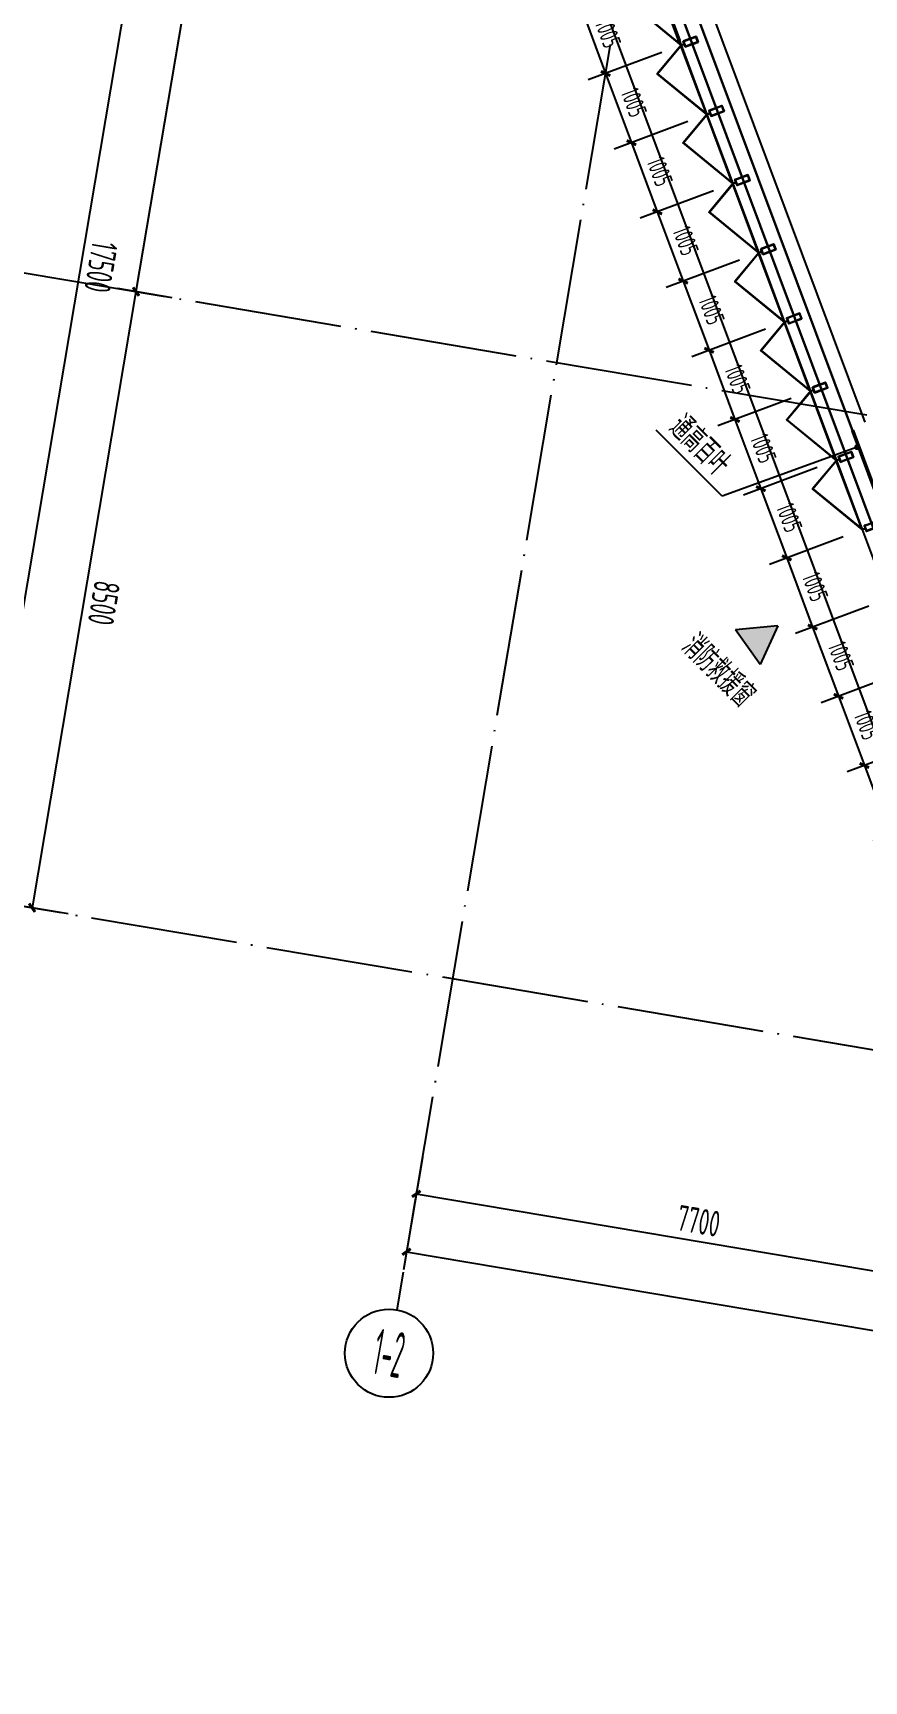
# Model space of a CAD drawing. Extents: x -936 to 12807311, y 101 to 1511157.
# Drawn here: x 12223664 to 12234968, y 1152987 to 1175407 of the extents above; entities that cross this region are included whole.
import ezdxf
from ezdxf.enums import TextEntityAlignment as Align

# ---------------------------------------------------------------- set-up
doc = ezdxf.new("R2010")
doc.units = 0
doc.header["$LTSCALE"] = 1000
doc.header["$MEASUREMENT"] = 0
for name, pattern in [('PX-GRID-T2$0$DOTE', [2.42, 2, -0.2, 0.02, -0.2]), ('PX-PLAN-F2-T2$0$ACAD_ISO05W100', [34, 24, -3, 0.5, -3, 0.5, -3]), ('PX-PLAN-F2-T2$0$DASH', [0.35, 0.25, -0.1]), ('PX-PLAN-F2-T2$0$DASHED', [0.75, 0.5, -0.25])]:
    doc.linetypes.add(name, pattern=pattern)
for name, color, linetype, lineweight in [('PX-GLAZ-F2$0$PX-GLAZ-F2$0$_EDO-ALUMINIUM-SECTION', 90, 'Continuous', 30), ('PX-GLAZ-F2$0$PX-GLAZ-F2$0$PX-GLAZ-F2$0$板边线', 36, 'Continuous', 30), ('PX-PLAN-F2-T2$0$板边线', 36, 'Continuous', 30)]:
    doc.layers.add(name, color=color, linetype=linetype, lineweight=lineweight)
for name, color, linetype in [('PX-GLAZ-F2$0$PX-GLAZ-F2$0$PX-GLAZ-F2$0$幕墙线', 104, 'Continuous'), ('PX-GLAZ-F2$0$PX-GLAZ-F2$0$PX-GLAZ-F2$0$平台轮廓', 3, 'Continuous'), ('PX-GRID-T2$0$A-SYMB', 4, 'Continuous'), ('PX-GRID-T2$0$DOTE', 1, 'Continuous'), ('PX-GRID-T2$0$PUB_DIM', 3, 'Continuous'), ('PX-PLAN-F2-T2$0$00-百叶位置', 3, 'Continuous'), ('PX-PLAN-F2-T2$0$A-SHFT', 161, 'Continuous'), ('PX-PLAN-F2-T2$0$DIM_LEAD', 3, 'Continuous'), ('PX-PLAN-F2-T2$0$PUB_DIM', 3, 'Continuous'), ('PX-PLAN-F2-T2$0$PUB_TEXT', 7, 'Continuous'), ('PX-PLAN-F2-T2$0$REDLINE', 1, 'PX-PLAN-F2-T2$0$ACAD_ISO05W100'), ('PX-PLAN-F2-T2$0$WALL', 9, 'Continuous')]:
    doc.layers.add(name, color=color, linetype=linetype)
doc.styles.add('PX-GRID-T2$0$X-01-GRID-01$0$1600-CD-B1-09-Grid$0$XD2008', font='xd-hzs.shx', dxfattribs={"width": 0.7, "bigfont": 'xd-hztxt.shx'})
doc.styles.add('PX-GRID-T2$0$XD2008_T3', font='xd-hzs.shx', dxfattribs={"width": 0.7, "bigfont": 'xd-hztxt.shx'})
doc.styles.add('PX-PLAN-F2-T2$0$XD2008', font='xd-hzs.shx', dxfattribs={"width": 0.7, "bigfont": 'xd-hztxt.shx'})
doc.styles.add('PX-PLAN-F2-T2$0$XD2008_T3', font='xd-hzs.shx', dxfattribs={"width": 0.7, "bigfont": 'xd-hztxt.shx'})
doc.dimstyles.new('PX-GRID-T2$0$_TCH_ARCH&&100', dxfattribs={"dimtxt": 350, "dimasz": 100, "dimexe": 250, "dimexo": 300, "dimgap": 100, "dimtad": 1, "dimdec": 0, "dimzin": 0, "dimdsep": 46, "dimtxsty": 'PX-GRID-T2$0$XD2008_T3', "dimblk": 'PX-GRID-T2$0$_ArchTick', "dimcen": 0.09, "dimclrd": 1, "dimclre": 1, "dimclrt": 4, "dimazin": 2, "dimtfac": 1, "dimtdec": 0, "dimtix": 1, "dimtmove": 2, "dimatfit": 3, "dimfxl": 0, "dimtolj": 1, "dimtzin": 0, "dimarcsym": 0})
doc.dimstyles.new('PX-PLAN-F2-T2$0$_TCH_ARCH&&100', dxfattribs={"dimtxt": 250, "dimasz": 100, "dimexe": 250, "dimexo": 300, "dimgap": 100, "dimtad": 1, "dimdec": 0, "dimzin": 0, "dimdsep": 46, "dimtxsty": 'PX-PLAN-F2-T2$0$XD2008_T3', "dimblk": 'PX-PLAN-F2-T2$0$_ArchTick', "dimcen": 0.09, "dimclrd": 1, "dimclrt": 4, "dimazin": 2, "dimtfac": 1, "dimtdec": 0, "dimtix": 1, "dimtmove": 2, "dimatfit": 3, "dimfxl": 0, "dimtolj": 1, "dimtzin": 0, "dimarcsym": 0})

# ---------------------------------------------------------------- blocks, each defined once
blk = doc.blocks.new('PX-PLAN-F2-T2$0$eee')
at = {"layer": 'PX-PLAN-F2-T2$0$REDLINE', "linetype": 'PX-PLAN-F2-T2$0$DASHED', "ltscale": 10}
h = blk.add_hatch(color=10, dxfattribs=at)
h.dxf.hatch_style = 1
h.paths.add_polyline_path([(-3947, -12520), (-3659, -13020), (-4236, -13020)])
at = {"layer": 'PX-PLAN-F2-T2$0$REDLINE', "color": 10, "linetype": 'PX-PLAN-F2-T2$0$DASHED', "ltscale": 10}
for points in [[(-3947, -12520), (-4236, -13020)], [(-3947, -12520), (-3659, -13020), (-4236, -13020)]]:
    blk.add_lwpolyline(points, dxfattribs=at)
at = {"layer": 'PX-PLAN-F2-T2$0$A-SHFT', "linetype": 'PX-PLAN-F2-T2$0$DASH', "ltscale": 1000, "insert": (-3919, -13524), "char_height": 350, "attachment_point": 5, "rotation": 9.5765, "style": 'PX-PLAN-F2-T2$0$XD2008'}
blk.add_mtext_dynamic_manual_height_columns('消防救援窗', width=2638.1, gutter_width=1750, heights=[0], dxfattribs=at)
blk = doc.blocks.new('PX-PLAN-F2-T2$0$_ArchTick')
at = {"color": 0, "linetype": 'ByBlock', "const_width": 0.4}
blk.add_lwpolyline([(-0.5, -0.5), (0.5, 0.5)], dxfattribs=at)
blk = doc.blocks.new('*D1047')
at = {"layer": 'Defpoints', "color": 0, "transparency": 16777216}
for p in [(12236019, 1165834), (12236371, 1164892), (12235324, 1164501)]:
    blk.add_point(p, dxfattribs=at)
at = {"layer": 'PX-PLAN-F2-T2$0$PUB_DIM', "color": 0, "lineweight": -2, "transparency": 16777216}
for p, q in [((12235738, 1165729), (12234738, 1165354)), ((12236090, 1164787), (12235090, 1164413))]:
    blk.add_line(p, q, dxfattribs=at)
at = {"layer": 'PX-PLAN-F2-T2$0$PUB_DIM', "color": 1, "lineweight": -2, "transparency": 16777216}
blk.add_line((12234972, 1165442), (12235324, 1164501), dxfattribs=at)
at = {"layer": 'PX-PLAN-F2-T2$0$PUB_DIM', "color": 1, "lineweight": -2, "transparency": 16777216, "xscale": 100, "yscale": 100, "zscale": 100}
for p, rotation in [((12234972, 1165442), 110.5048423898593), ((12235324, 1164501), 290.5048423898593)]:
    blk.add_blockref('PX-PLAN-F2-T2$0$_ArchTick', p, dxfattribs=dict(at, rotation=rotation))
at = {"layer": 'PX-PLAN-F2-T2$0$PUB_DIM', "color": 4, "transparency": 16777216, "insert": (12235359, 1165050), "char_height": 250, "attachment_point": 5, "rotation": 290.5048, "style": 'PX-PLAN-F2-T2$0$XD2008_T3'}
blk.add_mtext('\\A1;1005', dxfattribs=at)
blk = doc.blocks.new('*D1048')
at = {"layer": 'Defpoints', "color": 0, "transparency": 16777216}
for p in [(12235667, 1166775), (12236019, 1165834), (12234972, 1165442)]:
    blk.add_point(p, dxfattribs=at)
at = {"layer": 'PX-PLAN-F2-T2$0$PUB_DIM', "color": 0, "lineweight": -2, "transparency": 16777216}
for p, q in [((12235386, 1166670), (12234386, 1166296)), ((12235738, 1165729), (12234738, 1165354))]:
    blk.add_line(p, q, dxfattribs=at)
at = {"layer": 'PX-PLAN-F2-T2$0$PUB_DIM', "color": 1, "lineweight": -2, "transparency": 16777216}
blk.add_line((12234620, 1166383), (12234972, 1165442), dxfattribs=at)
at = {"layer": 'PX-PLAN-F2-T2$0$PUB_DIM', "color": 1, "lineweight": -2, "transparency": 16777216, "xscale": 100, "yscale": 100, "zscale": 100}
for p, rotation in [((12234620, 1166383), 110.5048423898575), ((12234972, 1165442), 290.5048423898576)]:
    blk.add_blockref('PX-PLAN-F2-T2$0$_ArchTick', p, dxfattribs=dict(at, rotation=rotation))
at = {"layer": 'PX-PLAN-F2-T2$0$PUB_DIM', "color": 4, "transparency": 16777216, "insert": (12235007, 1165992), "char_height": 250, "attachment_point": 5, "rotation": 290.5048, "style": 'PX-PLAN-F2-T2$0$XD2008_T3'}
blk.add_mtext('\\A1;1005', dxfattribs=at)
blk = doc.blocks.new('*D1049')
at = {"layer": 'Defpoints', "color": 0, "transparency": 16777216}
for p in [(12235315, 1167716), (12235667, 1166775), (12234620, 1166383)]:
    blk.add_point(p, dxfattribs=at)
at = {"layer": 'PX-PLAN-F2-T2$0$PUB_DIM', "color": 0, "lineweight": -2, "transparency": 16777216}
for p, q in [((12235034, 1167611), (12234034, 1167237)), ((12235386, 1166670), (12234386, 1166296))]:
    blk.add_line(p, q, dxfattribs=at)
at = {"layer": 'PX-PLAN-F2-T2$0$PUB_DIM', "color": 1, "lineweight": -2, "transparency": 16777216}
blk.add_line((12234268, 1167325), (12234620, 1166383), dxfattribs=at)
at = {"layer": 'PX-PLAN-F2-T2$0$PUB_DIM', "color": 1, "lineweight": -2, "transparency": 16777216, "xscale": 100, "yscale": 100, "zscale": 100}
for p, rotation in [((12234268, 1167325), 110.5048423899291), ((12234620, 1166383), 290.5048423899291)]:
    blk.add_blockref('PX-PLAN-F2-T2$0$_ArchTick', p, dxfattribs=dict(at, rotation=rotation))
at = {"layer": 'PX-PLAN-F2-T2$0$PUB_DIM', "color": 4, "transparency": 16777216, "insert": (12234655, 1166933), "char_height": 250, "attachment_point": 5, "rotation": 290.5048, "style": 'PX-PLAN-F2-T2$0$XD2008_T3'}
blk.add_mtext('\\A1;1005', dxfattribs=at)
blk = doc.blocks.new('*D1050')
at = {"layer": 'Defpoints', "color": 0, "transparency": 16777216}
for p in [(12234963, 1168658), (12235315, 1167716), (12234268, 1167325)]:
    blk.add_point(p, dxfattribs=at)
at = {"layer": 'PX-PLAN-F2-T2$0$PUB_DIM', "color": 0, "lineweight": -2, "transparency": 16777216}
for p, q in [((12234682, 1168553), (12233682, 1168178)), ((12235034, 1167611), (12234034, 1167237))]:
    blk.add_line(p, q, dxfattribs=at)
at = {"layer": 'PX-PLAN-F2-T2$0$PUB_DIM', "color": 1, "lineweight": -2, "transparency": 16777216}
blk.add_line((12233916, 1168266), (12234268, 1167325), dxfattribs=at)
at = {"layer": 'PX-PLAN-F2-T2$0$PUB_DIM', "color": 1, "lineweight": -2, "transparency": 16777216, "xscale": 100, "yscale": 100, "zscale": 100}
for p, rotation in [((12233916, 1168266), 110.5048423898436), ((12234268, 1167325), 290.5048423898436)]:
    blk.add_blockref('PX-PLAN-F2-T2$0$_ArchTick', p, dxfattribs=dict(at, rotation=rotation))
at = {"layer": 'PX-PLAN-F2-T2$0$PUB_DIM', "color": 4, "transparency": 16777216, "insert": (12234303, 1167874), "char_height": 250, "attachment_point": 5, "rotation": 290.5048, "style": 'PX-PLAN-F2-T2$0$XD2008_T3'}
blk.add_mtext('\\A1;1005', dxfattribs=at)
blk = doc.blocks.new('*D1051')
at = {"layer": 'Defpoints', "color": 0, "transparency": 16777216}
for p in [(12234611, 1169599), (12234963, 1168658), (12233916, 1168266)]:
    blk.add_point(p, dxfattribs=at)
at = {"layer": 'PX-PLAN-F2-T2$0$PUB_DIM', "color": 0, "lineweight": -2, "transparency": 16777216}
for p, q in [((12234330, 1169494), (12233330, 1169120)), ((12234682, 1168553), (12233682, 1168178))]:
    blk.add_line(p, q, dxfattribs=at)
at = {"layer": 'PX-PLAN-F2-T2$0$PUB_DIM', "color": 1, "lineweight": -2, "transparency": 16777216}
blk.add_line((12233564, 1169207), (12233916, 1168266), dxfattribs=at)
at = {"layer": 'PX-PLAN-F2-T2$0$PUB_DIM', "color": 1, "lineweight": -2, "transparency": 16777216, "xscale": 100, "yscale": 100, "zscale": 100}
for p, rotation in [((12233564, 1169207), 110.5048423898761), ((12233916, 1168266), 290.5048423898761)]:
    blk.add_blockref('PX-PLAN-F2-T2$0$_ArchTick', p, dxfattribs=dict(at, rotation=rotation))
at = {"layer": 'PX-PLAN-F2-T2$0$PUB_DIM', "color": 4, "transparency": 16777216, "insert": (12233951, 1168816), "char_height": 250, "attachment_point": 5, "rotation": 290.5048, "style": 'PX-PLAN-F2-T2$0$XD2008_T3'}
blk.add_mtext('\\A1;1005', dxfattribs=at)
blk = doc.blocks.new('*D1052')
at = {"layer": 'Defpoints', "color": 0, "transparency": 16777216}
for p in [(12234259, 1170540), (12234611, 1169599), (12233564, 1169207)]:
    blk.add_point(p, dxfattribs=at)
at = {"layer": 'PX-PLAN-F2-T2$0$PUB_DIM', "color": 0, "lineweight": -2, "transparency": 16777216}
for p, q in [((12233978, 1170435), (12232978, 1170061)), ((12234330, 1169494), (12233330, 1169120))]:
    blk.add_line(p, q, dxfattribs=at)
at = {"layer": 'PX-PLAN-F2-T2$0$PUB_DIM', "color": 1, "lineweight": -2, "transparency": 16777216}
blk.add_line((12233212, 1170149), (12233564, 1169207), dxfattribs=at)
at = {"layer": 'PX-PLAN-F2-T2$0$PUB_DIM', "color": 1, "lineweight": -2, "transparency": 16777216, "xscale": 100, "yscale": 100, "zscale": 100}
for p, rotation in [((12233212, 1170149), 110.5048423898408), ((12233564, 1169207), 290.5048423898407)]:
    blk.add_blockref('PX-PLAN-F2-T2$0$_ArchTick', p, dxfattribs=dict(at, rotation=rotation))
at = {"layer": 'PX-PLAN-F2-T2$0$PUB_DIM', "color": 4, "transparency": 16777216, "insert": (12233599, 1169757), "char_height": 250, "attachment_point": 5, "rotation": 290.5048, "style": 'PX-PLAN-F2-T2$0$XD2008_T3'}
blk.add_mtext('\\A1;1005', dxfattribs=at)
blk = doc.blocks.new('*D1053')
at = {"layer": 'Defpoints', "color": 0, "transparency": 16777216}
for p in [(12233907, 1171482), (12234259, 1170540), (12233212, 1170149)]:
    blk.add_point(p, dxfattribs=at)
at = {"layer": 'PX-PLAN-F2-T2$0$PUB_DIM', "color": 0, "lineweight": -2, "transparency": 16777216}
for p, q in [((12233626, 1171377), (12232626, 1171002)), ((12233978, 1170435), (12232978, 1170061))]:
    blk.add_line(p, q, dxfattribs=at)
at = {"layer": 'PX-PLAN-F2-T2$0$PUB_DIM', "color": 1, "lineweight": -2, "transparency": 16777216}
blk.add_line((12232860, 1171090), (12233212, 1170149), dxfattribs=at)
at = {"layer": 'PX-PLAN-F2-T2$0$PUB_DIM', "color": 1, "lineweight": -2, "transparency": 16777216, "xscale": 100, "yscale": 100, "zscale": 100}
for p, rotation in [((12232860, 1171090), 110.5048423898529), ((12233212, 1170149), 290.5048423898529)]:
    blk.add_blockref('PX-PLAN-F2-T2$0$_ArchTick', p, dxfattribs=dict(at, rotation=rotation))
at = {"layer": 'PX-PLAN-F2-T2$0$PUB_DIM', "color": 4, "transparency": 16777216, "insert": (12233247, 1170698), "char_height": 250, "attachment_point": 5, "rotation": 290.5048, "style": 'PX-PLAN-F2-T2$0$XD2008_T3'}
blk.add_mtext('\\A1;1005', dxfattribs=at)
blk = doc.blocks.new('*D1054')
at = {"layer": 'Defpoints', "color": 0, "transparency": 16777216}
for p in [(12233555, 1172423), (12233907, 1171482), (12232860, 1171090)]:
    blk.add_point(p, dxfattribs=at)
at = {"layer": 'PX-PLAN-F2-T2$0$PUB_DIM', "color": 0, "lineweight": -2, "transparency": 16777216}
for p, q in [((12233274, 1172318), (12232274, 1171944)), ((12233626, 1171377), (12232626, 1171002))]:
    blk.add_line(p, q, dxfattribs=at)
at = {"layer": 'PX-PLAN-F2-T2$0$PUB_DIM', "color": 1, "lineweight": -2, "transparency": 16777216}
blk.add_line((12232508, 1172031), (12232860, 1171090), dxfattribs=at)
at = {"layer": 'PX-PLAN-F2-T2$0$PUB_DIM', "color": 1, "lineweight": -2, "transparency": 16777216, "xscale": 100, "yscale": 100, "zscale": 100}
for p, rotation in [((12232508, 1172031), 110.5048423898296), ((12232860, 1171090), 290.5048423898296)]:
    blk.add_blockref('PX-PLAN-F2-T2$0$_ArchTick', p, dxfattribs=dict(at, rotation=rotation))
at = {"layer": 'PX-PLAN-F2-T2$0$PUB_DIM', "color": 4, "transparency": 16777216, "insert": (12232895, 1171639), "char_height": 250, "attachment_point": 5, "rotation": 290.5048, "style": 'PX-PLAN-F2-T2$0$XD2008_T3'}
blk.add_mtext('\\A1;1005', dxfattribs=at)
blk = doc.blocks.new('*D1055')
at = {"layer": 'Defpoints', "color": 0, "transparency": 16777216}
for p in [(12233203, 1173364), (12233555, 1172423), (12232508, 1172031)]:
    blk.add_point(p, dxfattribs=at)
at = {"layer": 'PX-PLAN-F2-T2$0$PUB_DIM', "color": 0, "lineweight": -2, "transparency": 16777216}
for p, q in [((12232922, 1173259), (12231922, 1172885)), ((12233274, 1172318), (12232274, 1171944))]:
    blk.add_line(p, q, dxfattribs=at)
at = {"layer": 'PX-PLAN-F2-T2$0$PUB_DIM', "color": 1, "lineweight": -2, "transparency": 16777216}
blk.add_line((12232156, 1172973), (12232508, 1172031), dxfattribs=at)
at = {"layer": 'PX-PLAN-F2-T2$0$PUB_DIM', "color": 1, "lineweight": -2, "transparency": 16777216, "xscale": 100, "yscale": 100, "zscale": 100}
for p, rotation in [((12232156, 1172973), 110.5048423898761), ((12232508, 1172031), 290.5048423898761)]:
    blk.add_blockref('PX-PLAN-F2-T2$0$_ArchTick', p, dxfattribs=dict(at, rotation=rotation))
at = {"layer": 'PX-PLAN-F2-T2$0$PUB_DIM', "color": 4, "transparency": 16777216, "insert": (12232542, 1172581), "char_height": 250, "attachment_point": 5, "rotation": 290.5048, "style": 'PX-PLAN-F2-T2$0$XD2008_T3'}
blk.add_mtext('\\A1;1005', dxfattribs=at)
blk = doc.blocks.new('*D1056')
at = {"layer": 'Defpoints', "color": 0, "transparency": 16777216}
for p in [(12232851, 1174306), (12233203, 1173364), (12232156, 1172973)]:
    blk.add_point(p, dxfattribs=at)
at = {"layer": 'PX-PLAN-F2-T2$0$PUB_DIM', "color": 0, "lineweight": -2, "transparency": 16777216}
for p, q in [((12232570, 1174201), (12231570, 1173826)), ((12232922, 1173259), (12231922, 1172885))]:
    blk.add_line(p, q, dxfattribs=at)
at = {"layer": 'PX-PLAN-F2-T2$0$PUB_DIM', "color": 1, "lineweight": -2, "transparency": 16777216}
blk.add_line((12231804, 1173914), (12232156, 1172973), dxfattribs=at)
at = {"layer": 'PX-PLAN-F2-T2$0$PUB_DIM', "color": 1, "lineweight": -2, "transparency": 16777216, "xscale": 100, "yscale": 100, "zscale": 100}
for p, rotation in [((12231804, 1173914), 110.50484238985), ((12232156, 1172973), 290.50484238985)]:
    blk.add_blockref('PX-PLAN-F2-T2$0$_ArchTick', p, dxfattribs=dict(at, rotation=rotation))
at = {"layer": 'PX-PLAN-F2-T2$0$PUB_DIM', "color": 4, "transparency": 16777216, "insert": (12232190, 1173522), "char_height": 250, "attachment_point": 5, "rotation": 290.5048, "style": 'PX-PLAN-F2-T2$0$XD2008_T3'}
blk.add_mtext('\\A1;1005', dxfattribs=at)
blk = doc.blocks.new('*D1057')
at = {"layer": 'Defpoints', "color": 0, "transparency": 16777216}
for p in [(12232499, 1175247), (12232851, 1174306), (12231804, 1173914)]:
    blk.add_point(p, dxfattribs=at)
at = {"layer": 'PX-PLAN-F2-T2$0$PUB_DIM', "color": 0, "lineweight": -2, "transparency": 16777216}
for p, q in [((12232218, 1175142), (12231217, 1174768)), ((12232570, 1174201), (12231570, 1173826))]:
    blk.add_line(p, q, dxfattribs=at)
at = {"layer": 'PX-PLAN-F2-T2$0$PUB_DIM', "color": 1, "lineweight": -2, "transparency": 16777216}
blk.add_line((12231452, 1174855), (12231804, 1173914), dxfattribs=at)
at = {"layer": 'PX-PLAN-F2-T2$0$PUB_DIM', "color": 1, "lineweight": -2, "transparency": 16777216, "xscale": 100, "yscale": 100, "zscale": 100}
for p, rotation in [((12231452, 1174855), 110.5048423898807), ((12231804, 1173914), 290.5048423898808)]:
    blk.add_blockref('PX-PLAN-F2-T2$0$_ArchTick', p, dxfattribs=dict(at, rotation=rotation))
at = {"layer": 'PX-PLAN-F2-T2$0$PUB_DIM', "color": 4, "transparency": 16777216, "insert": (12231838, 1174463), "char_height": 250, "attachment_point": 5, "rotation": 290.5048, "style": 'PX-PLAN-F2-T2$0$XD2008_T3'}
blk.add_mtext('\\A1;1005', dxfattribs=at)
blk = doc.blocks.new('*D1058')
at = {"layer": 'Defpoints', "color": 0, "transparency": 16777216}
for p in [(12232147, 1176188), (12232499, 1175247), (12231452, 1174855)]:
    blk.add_point(p, dxfattribs=at)
at = {"layer": 'PX-PLAN-F2-T2$0$PUB_DIM', "color": 0, "lineweight": -2, "transparency": 16777216}
for p, q in [((12231866, 1176083), (12230865, 1175709)), ((12232218, 1175142), (12231217, 1174768))]:
    blk.add_line(p, q, dxfattribs=at)
at = {"layer": 'PX-PLAN-F2-T2$0$PUB_DIM', "color": 1, "lineweight": -2, "transparency": 16777216}
blk.add_line((12231100, 1175797), (12231452, 1174855), dxfattribs=at)
at = {"layer": 'PX-PLAN-F2-T2$0$PUB_DIM', "color": 1, "lineweight": -2, "transparency": 16777216, "xscale": 100, "yscale": 100, "zscale": 100}
for p, rotation in [((12231100, 1175797), 110.5048423898547), ((12231452, 1174855), 290.5048423898547)]:
    blk.add_blockref('PX-PLAN-F2-T2$0$_ArchTick', p, dxfattribs=dict(at, rotation=rotation))
at = {"layer": 'PX-PLAN-F2-T2$0$PUB_DIM', "color": 4, "transparency": 16777216, "insert": (12231486, 1175405), "char_height": 250, "attachment_point": 5, "rotation": 290.5048, "style": 'PX-PLAN-F2-T2$0$XD2008_T3'}
blk.add_mtext('\\A1;1005', dxfattribs=at)
blk = doc.blocks.new('PX-GLAZ-F2$0$PX-GLAZ-F2$0$标准块')
at = {"layer": 'PX-GLAZ-F2$0$PX-GLAZ-F2$0$_EDO-ALUMINIUM-SECTION'}
blk.add_line((0, 0), (0, -46, 0), dxfattribs=at)
at = {"layer": 'PX-GLAZ-F2$0$PX-GLAZ-F2$0$_EDO-ALUMINIUM-SECTION', "extrusion": (1.58294e-17, 0.001776, 0.999998)}
for points in [[(40, -49), (40, -85), (40, -233), (-40, -233), (-40, -85), (-40, -46), (40, -46)], [(37, -49), (37, -85), (37, -85), (37, -230), (-37, -230), (-37, -85), (-37, -85), (-37, -49), (37, -49)]]:
    blk.add_lwpolyline(points, close=True, dxfattribs=at)
blk = doc.blocks.new('PX-GLAZ-F2')
blk.add_line((12234943.5, 1168650.3, 0), (12235295.4, 1167709))
at = {"layer": 'PX-GLAZ-F2$0$PX-GLAZ-F2$0$_EDO-ALUMINIUM-SECTION'}
blk.add_lwpolyline([(12224760.3, 1188028.4), (12226613.7, 1186175, -0.1072893), (12231238.9, 1178985), (12237273.6, 1162848.6, 0.267574), (12240624.4, 1160082.9), (12251365.8, 1158270.9, 0.4142081), (12256378.8, 1161836.6), (12258925.6, 1176931.8)], format="xyb", dxfattribs=at)
for points in [[(12232126.8, 1176180.8), (12231803.3, 1175792.7), (12232478.8, 1175239.5)], [(12232125.8, 1176174.9), (12231807.5, 1175793.1), (12232472.1, 1175248.8)], [(12232478.8, 1175239.5), (12232155.3, 1174851.4), (12232830.8, 1174298.1)], [(12232477.8, 1175233.6), (12232159.6, 1174851.8), (12232824.1, 1174307.5)], [(12232830.8, 1174298.1), (12232507.3, 1173910.1), (12233182.9, 1173356.8)], [(12232829.8, 1174292.2), (12232511.6, 1173910.5), (12233176.2, 1173366.2)], [(12233182.9, 1173356.8), (12232859.4, 1172968.7), (12233534.9, 1172415.5)], [(12233181.9, 1173350.9), (12232863.6, 1172969.1), (12233528.2, 1172424.8)], [(12233534.9, 1172415.5), (12233211.4, 1172027.4), (12233887, 1171474.2)], [(12233533.9, 1172409.6), (12233215.7, 1172027.8), (12233880.3, 1171483.5)], [(12233887, 1171474.2), (12233563.5, 1171086.1), (12234239, 1170532.8)], [(12233886, 1171468.3), (12233567.7, 1171086.5), (12234232.3, 1170542.2)], [(12234239, 1170532.8), (12233915.5, 1170144.8), (12234591, 1169591.5)], [(12234238, 1170526.9), (12233919.7, 1170145.2), (12234584.3, 1169600.9)], [(12234591, 1169591.5), (12234267.5, 1169203.4), (12234943.1, 1168650.2)], [(12234590, 1169585.6), (12234271.8, 1169203.8), (12234936.4, 1168659.5)]]:
    blk.add_lwpolyline(points, close=True, dxfattribs=at)
at = {"layer": 'PX-GLAZ-F2$0$PX-GLAZ-F2$0$PX-GLAZ-F2$0$幕墙线'}
blk.add_lwpolyline([(12231803.3, 1175792.7), (12232478.8, 1175239.5), (12232155.3, 1174851.4), (12232830.8, 1174298.1), (12232507.3, 1173910.1), (12233182.9, 1173356.8), (12232859.4, 1172968.7), (12233534.9, 1172415.5), (12233211.4, 1172027.4), (12233887, 1171474.2), (12233563.5, 1171086.1), (12234239, 1170532.8), (12233915.5, 1170144.8), (12234591, 1169591.5), (12234267.5, 1169203.4), (12234943.1, 1168650.2), (12235295.2, 1167708.7)], dxfattribs=at)
at = {"layer": 'PX-GLAZ-F2$0$PX-GLAZ-F2$0$PX-GLAZ-F2$0$平台轮廓', "ltscale": 100}
blk.add_lwpolyline([(12224100.2, 1188475.8), (12223535.2, 1187910.8), (12225942, 1185503.9, -0.1072896), (12230349.1, 1178653), (12236383.1, 1162515.9, 0.267574), (12240465.6, 1159146.3), (12251256.4, 1157325.9, 0.4142081), (12258631.8, 1162572), (12261004, 1176631.9, -0.4142132), (12266766.1, 1180730.4), (12271464.5, 1179938.4, -0.1976243), (12274687.3, 1177917.7), (12277075, 1174576.9, 0.1972664), (12281463.1, 1171846.1), (12294714.9, 1169610.3), (12294846.9, 1170392.9)], format="xyb", dxfattribs=at)
at = {"layer": 'PX-GLAZ-F2$0$PX-GLAZ-F2$0$PX-GLAZ-F2$0$板边线', "color": 30}
blk.add_lwpolyline([(12229273.1, 1193648.6), (12224347.6, 1188723.3), (12226754.4, 1186316.5, -0.1072893), (12231425.5, 1179055.2), (12237460.2, 1162918.7, 0.267574), (12240656.9, 1160280.2), (12251398.4, 1158468.2, 0.4142081), (12256180.9, 1161870), (12261231.5, 1191806)], format="xyb", dxfattribs=at)
at = {"layer": 'PX-GLAZ-F2$0$PX-GLAZ-F2$0$_EDO-ALUMINIUM-SECTION', "extrusion": (-0.003026, -0.001132, 0.999995), "rotation": 110.5047442260197}
for p in [(12232422.8, 1175196.8, -38341.3), (12232774.9, 1174255.5, -38341.3), (12233126.9, 1173314.2, -38341.3), (12233478.8, 1172372.8, -38379.9), (12233831, 1171431.5, -38341.3), (12234183, 1170490.2, -38341.3), (12234535, 1169548.9, -38341.3), (12234887.1, 1168607.5, -38341.3)]:
    blk.add_blockref('PX-GLAZ-F2$0$PX-GLAZ-F2$0$标准块', p, dxfattribs=at)
blk = doc.blocks.new('PX-GRID-T2$0$X-01-GRID-01$0$1600-CD-B1-09-Grid$0$ECADI-TAG-GRID')
at = {"color": 13}
blk.add_circle((0, 0), 6, dxfattribs=at)
at = {"style": 'PX-GRID-T2$0$X-01-GRID-01$0$1600-CD-B1-09-Grid$0$XD2008', "width": 0.4}
blk.add_attdef('GRID', text='', height=6.25, dxfattribs=at).set_placement((0, 0), align=Align.MIDDLE)
blk = doc.blocks.new('PX-GRID-T2$0$_ArchTick')
at = {"color": 0, "linetype": 'ByBlock', "const_width": 0.4}
blk.add_lwpolyline([(-0.5, -0.5), (0.5, 0.5)], dxfattribs=at)
blk = doc.blocks.new('*D2288')
at = {"layer": 'Defpoints', "color": 0, "transparency": 16777216}
for p in [(12227351, 1180629), (12222862, 1163640), (12224440, 1163373)]:
    blk.add_point(p, dxfattribs=at)
at = {"layer": 'PX-GRID-T2$0$PUB_DIM', "color": 1, "lineweight": -2, "transparency": 16777216}
for p, q in [((12225774, 1180896), (12222862, 1163640)), ((12227056, 1180679), (12225527, 1180937)), ((12224144, 1163423), (12222616, 1163681))]:
    blk.add_line(p, q, dxfattribs=at)
at = {"layer": 'PX-GRID-T2$0$PUB_DIM', "color": 1, "lineweight": -2, "transparency": 16777216, "xscale": 100, "yscale": 100, "zscale": 100}
for p, rotation in [((12225774, 1180896), 80.42378924730832), ((12222862, 1163640), 260.4237892473083)]:
    blk.add_blockref('PX-GRID-T2$0$_ArchTick', p, dxfattribs=dict(at, rotation=rotation))
at = {"layer": 'PX-GRID-T2$0$PUB_DIM', "color": 4, "transparency": 16777216, "insert": (12224589, 1172222), "char_height": 350, "attachment_point": 5, "rotation": 260.4238, "style": 'PX-GRID-T2$0$XD2008_T3'}
blk.add_mtext('\\A1;17500', dxfattribs=at)
blk = doc.blocks.new('*D2289')
at = {"layer": 'Defpoints', "color": 0, "transparency": 16777216}
for p in [(12227351, 1180629), (12225065, 1171888), (12225854, 1171755)]:
    blk.add_point(p, dxfattribs=at)
at = {"layer": 'PX-GRID-T2$0$PUB_DIM', "color": 1, "lineweight": -2, "transparency": 16777216}
for p, q in [((12226562, 1180763), (12225065, 1171888)), ((12227056, 1180679), (12226316, 1180804)), ((12225558, 1171805), (12224819, 1171930))]:
    blk.add_line(p, q, dxfattribs=at)
at = {"layer": 'PX-GRID-T2$0$PUB_DIM', "color": 1, "lineweight": -2, "transparency": 16777216, "xscale": 100, "yscale": 100, "zscale": 100}
for p, rotation in [((12226562, 1180763), 80.42378924729657), ((12225065, 1171888), 260.4237892472966)]:
    blk.add_blockref('PX-GRID-T2$0$_ArchTick', p, dxfattribs=dict(at, rotation=rotation))
at = {"layer": 'PX-GRID-T2$0$PUB_DIM', "color": 4, "transparency": 16777216, "insert": (12226085, 1176280), "char_height": 350, "attachment_point": 5, "rotation": 260.4238, "style": 'PX-GRID-T2$0$XD2008_T3'}
blk.add_mtext('\\A1;9000', dxfattribs=at)
blk = doc.blocks.new('*D2290')
at = {"layer": 'Defpoints', "color": 0, "transparency": 16777216}
for p in [(12225854, 1171755), (12223651, 1163507), (12224440, 1163373)]:
    blk.add_point(p, dxfattribs=at)
at = {"layer": 'PX-GRID-T2$0$PUB_DIM', "color": 1, "lineweight": -2, "transparency": 16777216}
for p, q in [((12225065, 1171888), (12223651, 1163507)), ((12225558, 1171805), (12224819, 1171930)), ((12224144, 1163423), (12223405, 1163548))]:
    blk.add_line(p, q, dxfattribs=at)
at = {"layer": 'PX-GRID-T2$0$PUB_DIM', "color": 1, "lineweight": -2, "transparency": 16777216, "xscale": 100, "yscale": 100, "zscale": 100}
for p, rotation in [((12225065, 1171888), 80.42378924729545), ((12223651, 1163507), 260.4237892472955)]:
    blk.add_blockref('PX-GRID-T2$0$_ArchTick', p, dxfattribs=dict(at, rotation=rotation))
at = {"layer": 'PX-GRID-T2$0$PUB_DIM', "color": 4, "transparency": 16777216, "insert": (12224629, 1167652), "char_height": 350, "attachment_point": 5, "rotation": 260.4238, "style": 'PX-GRID-T2$0$XD2008_T3'}
blk.add_mtext('\\A1;8500', dxfattribs=at)
blk = doc.blocks.new('*D2291')
at = {"layer": 'Defpoints', "color": 0, "transparency": 16777216}
for p in [(12229010, 1160404), (12263621, 1154565), (12263355, 1152987)]:
    blk.add_point(p, dxfattribs=at)
at = {"layer": 'PX-GRID-T2$0$PUB_DIM', "color": 1, "lineweight": -2, "transparency": 16777216}
for p, q in [((12228960, 1160109), (12228702, 1158580)), ((12228744, 1158827), (12263355, 1152987)), ((12263571, 1154269), (12263313, 1152741))]:
    blk.add_line(p, q, dxfattribs=at)
at = {"layer": 'PX-GRID-T2$0$PUB_DIM', "color": 1, "lineweight": -2, "transparency": 16777216, "xscale": 100, "yscale": 100, "zscale": 100}
for p, rotation in [((12228744, 1158827), 170.4235259632673), ((12263355, 1152987), 350.4235259632673)]:
    blk.add_blockref('PX-GRID-T2$0$_ArchTick', p, dxfattribs=dict(at, rotation=rotation))
at = {"layer": 'PX-GRID-T2$0$PUB_DIM', "color": 4, "transparency": 16777216, "insert": (12246095, 1156178), "char_height": 350, "attachment_point": 5, "rotation": 350.4235, "style": 'PX-GRID-T2$0$XD2008_T3'}
blk.add_mtext('\\A1;35100', dxfattribs=at)
blk = doc.blocks.new('*D2292')
at = {"layer": 'Defpoints', "color": 0, "transparency": 16777216}
for p in [(12229010, 1160404), (12236603, 1159123), (12236470, 1158335)]:
    blk.add_point(p, dxfattribs=at)
at = {"layer": 'PX-GRID-T2$0$PUB_DIM', "color": 1, "lineweight": -2, "transparency": 16777216}
for p, q in [((12228960, 1160109), (12228835, 1159369)), ((12228877, 1159615), (12236470, 1158335)), ((12236553, 1158828), (12236428, 1158088))]:
    blk.add_line(p, q, dxfattribs=at)
at = {"layer": 'PX-GRID-T2$0$PUB_DIM', "color": 1, "lineweight": -2, "transparency": 16777216, "xscale": 100, "yscale": 100, "zscale": 100}
for p, rotation in [((12228877, 1159615), 170.423789247324), ((12236470, 1158335), 350.423789247324)]:
    blk.add_blockref('PX-GRID-T2$0$_ArchTick', p, dxfattribs=dict(at, rotation=rotation))
at = {"layer": 'PX-GRID-T2$0$PUB_DIM', "color": 4, "transparency": 16777216, "insert": (12232719, 1159246), "char_height": 350, "attachment_point": 5, "rotation": 350.4238, "style": 'PX-GRID-T2$0$XD2008_T3'}
blk.add_mtext('\\A1;7700', dxfattribs=at)
blk = doc.blocks.new('PX-PLAN-F2-T2')
at = {"layer": 'PX-PLAN-F2-T2$0$00-百叶位置', "linetype": 'PX-PLAN-F2-T2$0$DASH', "ltscale": 4, "const_width": 50}
for points in [[(12231423.015, 1178063.552), (12232456.963, 1175296.587)], [(12234811.253, 1170003.594), (12235141.124, 1169119.281)]]:
    blk.add_lwpolyline(points, dxfattribs=at)
at = {"layer": 'PX-PLAN-F2-T2$0$DIM_LEAD'}
for p, q in [((12233037.14, 1169106.382), (12232138.551, 1170004.971)), ((12234873.814, 1169771.207), (12233037.14, 1169106.382))]:
    blk.add_line(p, q, dxfattribs=at)
at = {"layer": 'PX-PLAN-F2-T2$0$DIM_LEAD', "const_width": 40}
blk.add_lwpolyline([(12234891.926, 1169762.722, 1), (12234855.703, 1169779.691, 1)], format="xyb", close=True, dxfattribs=at)
at = {"layer": 'PX-PLAN-F2-T2$0$WALL'}
for p, q in [((12234815.956, 1169989.255), (12231425.467, 1179055.195)), ((12234983.094, 1170113.3), (12231612.795, 1179125.252)), ((12235099.323, 1169231.552), (12234815.956, 1169989.255))]:
    blk.add_line(p, q, dxfattribs=at)
at = {"layer": 'PX-PLAN-F2-T2$0$板边线', "color": 6, "rotation": 305.4236160409605}
blk.add_blockref('PX-PLAN-F2-T2$0$eee', (12246284.779, 1171381.144), dxfattribs=at)
at = {"layer": 'PX-PLAN-F2-T2$0$PUB_TEXT', "style": 'PX-PLAN-F2-T2$0$XD2008', "width": 0.7}
blk.add_text('通高百叶', height=350, rotation=315, dxfattribs=at).set_placement((12232287.043, 1170004.971))
at = {"layer": 'PX-PLAN-F2-T2$0$PUB_DIM'}
for p1, p2, picture, middle in [((12232146.956, 1176188.329), (12232498.994, 1175247.003), '*D1058', (12231486.36, 1175404.788)), ((12232498.994, 1175247.003), (12232851.032, 1174305.677), '*D1057', (12231838.397, 1174463.462)), ((12232851.032, 1174305.677), (12233203.07, 1173364.352), '*D1056', (12232190.435, 1173522.136)), ((12233203.07, 1173364.352), (12233555.108, 1172423.026), '*D1055', (12232542.473, 1172580.81)), ((12233555.108, 1172423.026), (12233907.146, 1171481.7), '*D1054', (12232894.511, 1171639.485)), ((12233907.146, 1171481.7), (12234259.184, 1170540.374), '*D1053', (12233246.549, 1170698.159)), ((12234259.184, 1170540.374), (12234611.222, 1169599.048), '*D1052', (12233598.587, 1169756.833)), ((12234611.222, 1169599.048), (12234963.26, 1168657.723), '*D1051', (12233950.625, 1168815.507)), ((12234963.26, 1168657.723), (12235315.298, 1167716.397), '*D1050', (12234302.663, 1167874.181)), ((12235315.298, 1167716.397), (12235667.336, 1166775.071), '*D1049', (12234654.701, 1166932.856)), ((12235667.336, 1166775.071), (12236019.374, 1165833.745), '*D1048', (12235006.739, 1165991.53)), ((12236019.374, 1165833.745), (12236371.412, 1164892.419), '*D1047', (12235358.777, 1165050.204))]:
    dim = blk.add_aligned_dim(p1=p1, p2=p2, distance=-1118.207, dimstyle='PX-PLAN-F2-T2$0$_TCH_ARCH&&100', dxfattribs=at)
    dim.commit()
    dim.dimension.update_dxf_attribs({"geometry": picture, "text_midpoint": middle})
blk = doc.blocks.new('PX-GRID-T2')
at = {"layer": 'PX-GRID-T2$0$DOTE', "linetype": 'PX-GRID-T2$0$DOTE'}
for p, q in [((12234333.1, 1191955.8), (12228610.7, 1158037.7)), ((12223487.7, 1172154.2), (12269734.2, 1164352)), ((12222073.6, 1163772.7), (12268320.2, 1155970.4))]:
    blk.add_line(p, q, dxfattribs=at)
at = {"layer": 'PX-GRID-T2$0$A-SYMB', "xscale": 99.99999999999994, "yscale": 99.99999999999994, "zscale": 99.99999999999994, "rotation": 350.0001732064435}
blk.add_blockref('PX-GRID-T2$0$X-01-GRID-01$0$1600-CD-B1-09-Grid$0$ECADI-TAG-GRID', (12228507.1, 1157446.7), dxfattribs=at).add_auto_attribs({'GRID': '1-2'})
at = {"layer": 'PX-GRID-T2$0$PUB_DIM'}
for base, p1, p2, angle, picture, middle, turn in [((12222862.3, 1163639.6), (12227351.3, 1180629.4), (12224440.1, 1163373.4), 260.42379, '*D2288', (12224589.1, 1172221.9), 260.42379), ((12225065.2, 1171888.1), (12227351.3, 1180629.4), (12225854.1, 1171755), 260.42379, '*D2289', (12226085, 1176279.5), 260.42379), ((12223651.2, 1163506.5), (12225854.1, 1171755), (12224440.1, 1163373.4), 260.42379, '*D2290', (12224629.4, 1167651.6), 260.42379), ((12263354.6, 1152987.3), (12229010, 1160404.4), (12263620.8, 1154565), 350.42353, '*D2291', (12246095, 1156178.2), 350.42353), ((12236469.6, 1158334.5), (12229010, 1160404.4), (12236602.7, 1159123.4), 350.42379, '*D2292', (12232719, 1159246.2), 350.42379)]:
    dim = blk.add_linear_dim(base=base, p1=p1, p2=p2, angle=angle, dimstyle='PX-GRID-T2$0$_TCH_ARCH&&100', override={"dimgap": 0}, dxfattribs=at)
    dim.commit()
    dim.dimension.update_dxf_attribs({"geometry": picture, "text_midpoint": middle, "dimtype": 161, "text_rotation": turn})

msp = doc.modelspace()

# ---------------------------------------------------------------- block references
for name in ['PX-PLAN-F2-T2', 'PX-GRID-T2', 'PX-GLAZ-F2']:
    msp.add_blockref(name, (0, 0))

doc.saveas('drawing.dxf')
